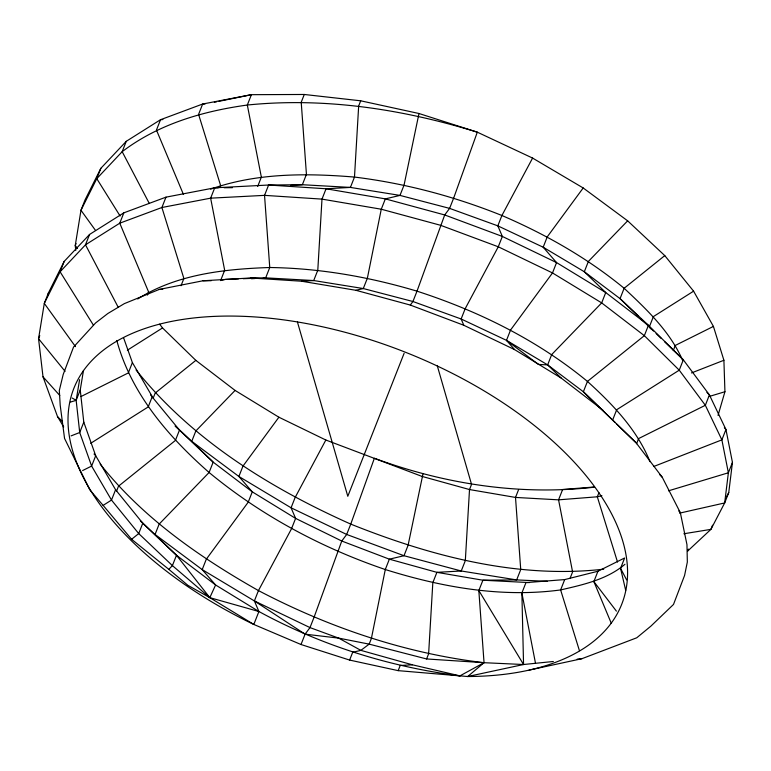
<?xml version="1.0" encoding="UTF-8"?>
<svg xmlns="http://www.w3.org/2000/svg" width="771" height="771" viewBox="0 0 771 771"><rect width="100%" height="100%" fill="white"/><g stroke="black" fill="none" stroke-linecap="round" stroke-linejoin="round"><path stroke-width="1.16" d="M688.358 549.106L687.549 551.178L710.91 529.369L724.673 502.943L728.749 492.592L732.45 462.427L725.954 429.514L709.416 394.935L683.318 359.826L648.421 325.323L620.057 298.628L584.322 271.749L543.179 247.221L497.825 225.855L449.609 208.382L399.985 195.41L350.41 187.42L302.357 184.722L268.616 185.021L214.714 187.816L165.977 197.154L123.842 212.835L89.571 234.451L64.166 261.436L48.371 293.038L44.294 303.389L38.55 338.729L43.012 376.817L57.507 416.562L63.675 426.893M47.985 295.399L48.371 293.038M553.347 661.489L523.557 664.515L467.689 676.524L398.173 670.645L349.62 660.072L301.008 644.517L253.813 624.452L209.808 597.65L172.405 565.615L138.713 533.571L111.506 500.08L91.624 466.07L79.712 432.512L76.165 400.342L79.596 379.66M70.46 402.067L76.165 400.342L80.242 390.001L83.48 370.456M718.032 415.405L724.933 391.735L723.902 360.269L713.426 326.412L693.592 291.168L664.775 255.606L627.652 220.834L583.194 187.97L532.597 158.074L477.316 132.169L418.981 113.51L360.712 100.808L304.275 94.476L251.404 94.679L202.657 104.027L160.532 119.707L126.251 141.324L100.847 168.309L85.051 199.911L80.974 210.261L75.24 245.602L75.789 250.363M64.166 261.436L60.09 271.787L44.294 303.389L75.491 346.651M100.847 168.309L96.77 178.65L80.974 210.261L95.537 230.452M39.774 335.626L38.55 338.729L65.082 371.352M76.05 243.53L75.24 245.602L77.505 248.397M89.571 234.451L85.494 244.802L60.09 271.787L93.484 325.275M126.251 141.324L122.175 151.675L96.77 178.65L120.093 215.996M123.842 212.835L119.765 223.185L85.494 244.802L118.204 307.253M165.977 197.154L161.9 207.505L183.883 278.485L181.031 285.733M80.242 390.001L83.788 422.171L79.712 432.512L71.048 435.904M147.377 295.091L148.601 291.987L119.765 223.185L161.9 207.505L210.637 198.166L264.54 195.362L321.989 199.12L381.269 209.22L440.626 225.305L498.278 246.787L552.499 272.944L601.669 302.897L644.344 335.664L679.241 370.176L705.34 405.286L721.878 439.865L728.373 472.777L724.673 502.943L679.54 513.149M123.649 337.987L132.381 362.592L128.304 372.942L80.955 396.554M219.754 187.43L220.564 185.358L198.581 114.368L202.657 104.027L205.067 103.96M83.788 422.171L95.7 455.728L115.583 489.73L111.506 500.08L103.121 505.381L89.735 489.739L64.552 438.439L60.196 405.17L59.309 390.512L63.174 374.542L73.524 347.095L95.604 322.943L107.853 313.498L124.343 303.629L159.279 289.424L202.966 280.779L250.652 277.965L265.677 277.859L313.72 280.548L363.295 288.547L412.928 301.509L461.135 318.982L506.489 340.348L547.641 364.885L583.368 391.755L636.2 442.92L662.27 477.288L680.35 512.725L686.961 544.634L687.337 562.03L684.581 575.455L673.497 604.454L650.907 626.119L636.75 637.79L581.922 658.694L529.031 670.124M116.469 491.358L118.503 486.183L175.403 440.443L179.479 430.093L150.567 394.954M153.15 398.221L155.193 393.046L195.834 360.375L235.078 390.425L278.9 417.217L325.844 440.019L421.968 476.391L469.51 489.556L515.51 497.43L558.561 499.839L597.313 496.794L601.891 495.647M220.593 280.615L224.669 270.274L210.637 198.166L214.714 187.816L218.26 187.787M257.687 186.457L261.35 177.137L247.327 105.029L251.404 94.679L219.003 101.319M304.275 94.476L301.22 102.235L306.434 174.381L302.357 184.722L290.494 185.454M140.361 520.743L176.482 555.274L172.405 565.615L168.82 569.335L131.61 539.286L103.121 505.381M360.712 100.808L358.669 105.984L354.487 177.07L350.41 187.42L326.066 188.77L268.616 185.021L264.54 195.362L269.754 267.508L265.677 277.859L263.306 277.945M418.981 113.51L404.062 185.069L399.985 195.41L385.346 198.879L326.066 188.77L321.989 199.12L317.797 270.207L313.72 280.548L301.548 281.222L250.652 277.965M625.686 590.326L620.559 568.333L624.635 557.982L597.939 571.253L564.7 579.58L525.957 582.625L521.88 592.966L523.557 664.515L484.043 662.703L459.93 675.868C389.625 666.925 321.199 645.423 258.911 611.519L254.382 600.937L258.458 590.586L291.525 528.733L295.601 518.391L291.072 507.8L238.885 476.468L191.748 441.34L175.325 426.006M141.074 521.601L176.482 555.274L215.601 584.977L258.911 611.519L253.813 624.452A294.435 155.154 21.5 0 1 117.568 340.715A294.435 155.154 21.5 0 1 560.951 448.674A294.435 155.154 21.5 0 1 467.689 676.524L484.043 662.703L478.83 590.557L482.906 580.216L516.657 579.917L547.294 581.324M404.129 353.272L347.798 496.293L297.413 321.941M301.008 644.517L305.085 634.167L309.99 627.594L314.067 617.243L341.765 541.03L346.68 534.457L350.757 524.107L374.378 458.253C444.51 484.092 520.049 495.782 594.547 487.147M349.62 660.072L352.675 652.305L360.867 650.367L369.164 644.132L371.381 638.494L385.288 569.528L389.365 559.177L403.994 555.718L461.241 570.993L516.657 579.917L520.733 569.576L515.51 497.43L518.575 489.672M422.99 473.808L408.071 545.367L403.994 555.718L346.68 534.457L291.072 507.8L295.148 497.449L325.844 440.019M602.874 410.114L561.163 378.041L514.546 349.581L506.489 340.348L510.566 330.007L552.499 272.944L556.566 262.593L543.179 247.221L547.246 236.87L583.194 187.97M398.173 670.645L400.216 665.479L412.389 664.804L459.93 675.868M235.078 390.425L195.824 430.989L191.748 441.34L213.172 462.137L209.095 472.488L159.134 524.126L155.058 534.467L202.204 569.605L254.382 600.937L305.085 634.167L338.671 638.118L369.164 644.132L426.594 658.954L428.628 653.779L432.82 582.693L436.897 572.342L461.241 570.993L465.318 560.652L469.51 489.556L471.544 484.39L437.186 365.454M561.163 378.041L547.641 364.885L551.718 354.535L601.669 302.897L605.746 292.556L584.322 271.749L588.398 261.408L627.652 220.834M612.617 420.079L616.694 409.729L679.241 370.176L683.318 359.826L664.612 341.746M564.7 579.58L560.623 589.931L579.435 650.676M598.942 492.659L597.313 496.794L617.523 562.059M570.145 578.154L572.593 571.947L558.561 499.839L562.637 489.489L594.345 487.002M636.576 443.739L638.619 438.564L705.34 405.286L709.416 394.935L706.93 392.381M673.266 350.603L675.3 345.427L713.426 326.412M611.355 623.45L593.863 581.604L597.939 571.253M732.45 462.427L728.373 472.777L668.515 490.819M712.539 525.234L710.91 529.369L683.887 533.754M726.542 496.823L728.749 492.592M532.597 158.074L501.902 215.504L497.825 225.855L502.345 236.437L556.566 262.593L605.746 292.556L648.421 325.323L644.344 335.664L587.444 381.414L583.368 391.755L615.152 422.527M278.9 417.217L242.961 466.118L238.885 476.468L252.281 491.85L295.601 518.391L341.765 541.03L389.365 559.177L436.897 572.342L482.906 580.216L529.504 582.597M301.548 281.222L355.874 290.291L410.288 305.056L412.928 301.509L417.005 291.168L444.703 214.955L449.609 208.382L453.685 198.031L477.316 132.169C403.137 109.241 324.938 97.146 247.327 105.029C202.763 111.197 158.431 124.092 122.175 151.675L149.343 203.544M116.797 340.503C131.234 393.74 168.464 436.8 209.095 472.488C261.147 515.529 321.43 547.805 385.288 569.528C441.735 587.213 501.487 597.91 560.623 589.931C583.04 584.765 606.989 579.513 624.944 564.295M131.61 539.286L138.713 533.571L142.789 523.22L115.583 489.73M664.775 255.606L624.134 288.277L620.057 298.628L638.118 316.12M137.701 298.984C176.704 274.216 224.525 269.04 269.754 267.508C319.734 268.212 369.174 276.866 417.005 291.168C478.492 311.079 537.416 340.136 587.444 381.414C612.656 404.303 637.077 429.601 649.982 461.684M127.36 350.198L162.536 327.945L195.834 360.375M90.689 443.315L148.186 406.943L152.263 396.593L132.381 362.592M693.592 291.168L653.384 316.602L649.307 326.952L650.724 328.812M82.593 470.561L91.624 466.07L95.7 455.728L94.043 454.023M691.481 372.942L723.902 360.269M653.683 466.513L721.878 439.865L725.954 429.514L724.355 427.732M210.647 189.155C256.55 172.868 306.473 173.109 354.487 177.07C405.112 183.286 454.591 196.47 501.902 215.504C545.637 234.317 587.309 257.948 624.134 288.277C646.618 309.373 669.98 331.424 682.537 360.144M709.33 396.439L724.933 391.735M221.556 280.374L224.438 279.632M355.874 290.291L363.295 288.547L367.372 278.196L381.269 209.22L385.346 198.879L444.703 214.955L502.345 236.437L498.278 246.787L465.212 308.641L461.135 318.982L463.824 325.275L514.546 349.581M214.367 102.264L216.68 101.791M577.161 659.157L581.922 658.694M603.722 569.171C517.235 578.982 430.526 556.064 350.757 524.107C270.004 488.072 191.892 439.749 136.081 369.984M162.874 119.553L160.532 119.707L156.455 130.048L183.431 194.417M251.442 278.726L254.999 278.514M225.402 279.381L238.432 278.89M243.164 278.707L255.018 278.264M159.279 289.424L162.7 289.327M202.966 280.779L211.196 280.711M224.178 187.739L232.447 187.681M547.641 364.885L538.428 364.423L506.489 340.348M426.594 658.954L484.043 662.703C405.026 653.374 328.783 627.421 258.458 590.586C199.564 557.221 142.452 517.601 100.163 464.036M412.389 664.804L360.867 650.367L338.671 638.118L309.99 627.594L254.382 600.937M258.911 611.519L209.808 597.65L187.873 585.314L168.82 569.335M410.288 305.056L463.824 325.275M72.195 398.029L76.165 400.342M175.181 426.045L213.172 462.137L252.281 491.85L248.204 502.191L206.281 559.254L202.204 569.605L215.601 584.977L209.808 597.65L176.482 555.274M653.557 331.058L640.701 318.616M656.111 333.525L661.21 338.459M616.829 424.156L636.2 442.92M659.754 474.705L662.27 477.288M57.507 416.562L62.49 421.67M678.75 510.951L680.35 512.725M43.012 376.817L59.801 395.494M159.636 324.177L162.536 327.945M593.863 581.604L616.395 611.124M478.83 590.557L523.557 664.515M620.559 568.333L626.63 579.888M521.88 592.966L535.488 663.233"/></g></svg>
